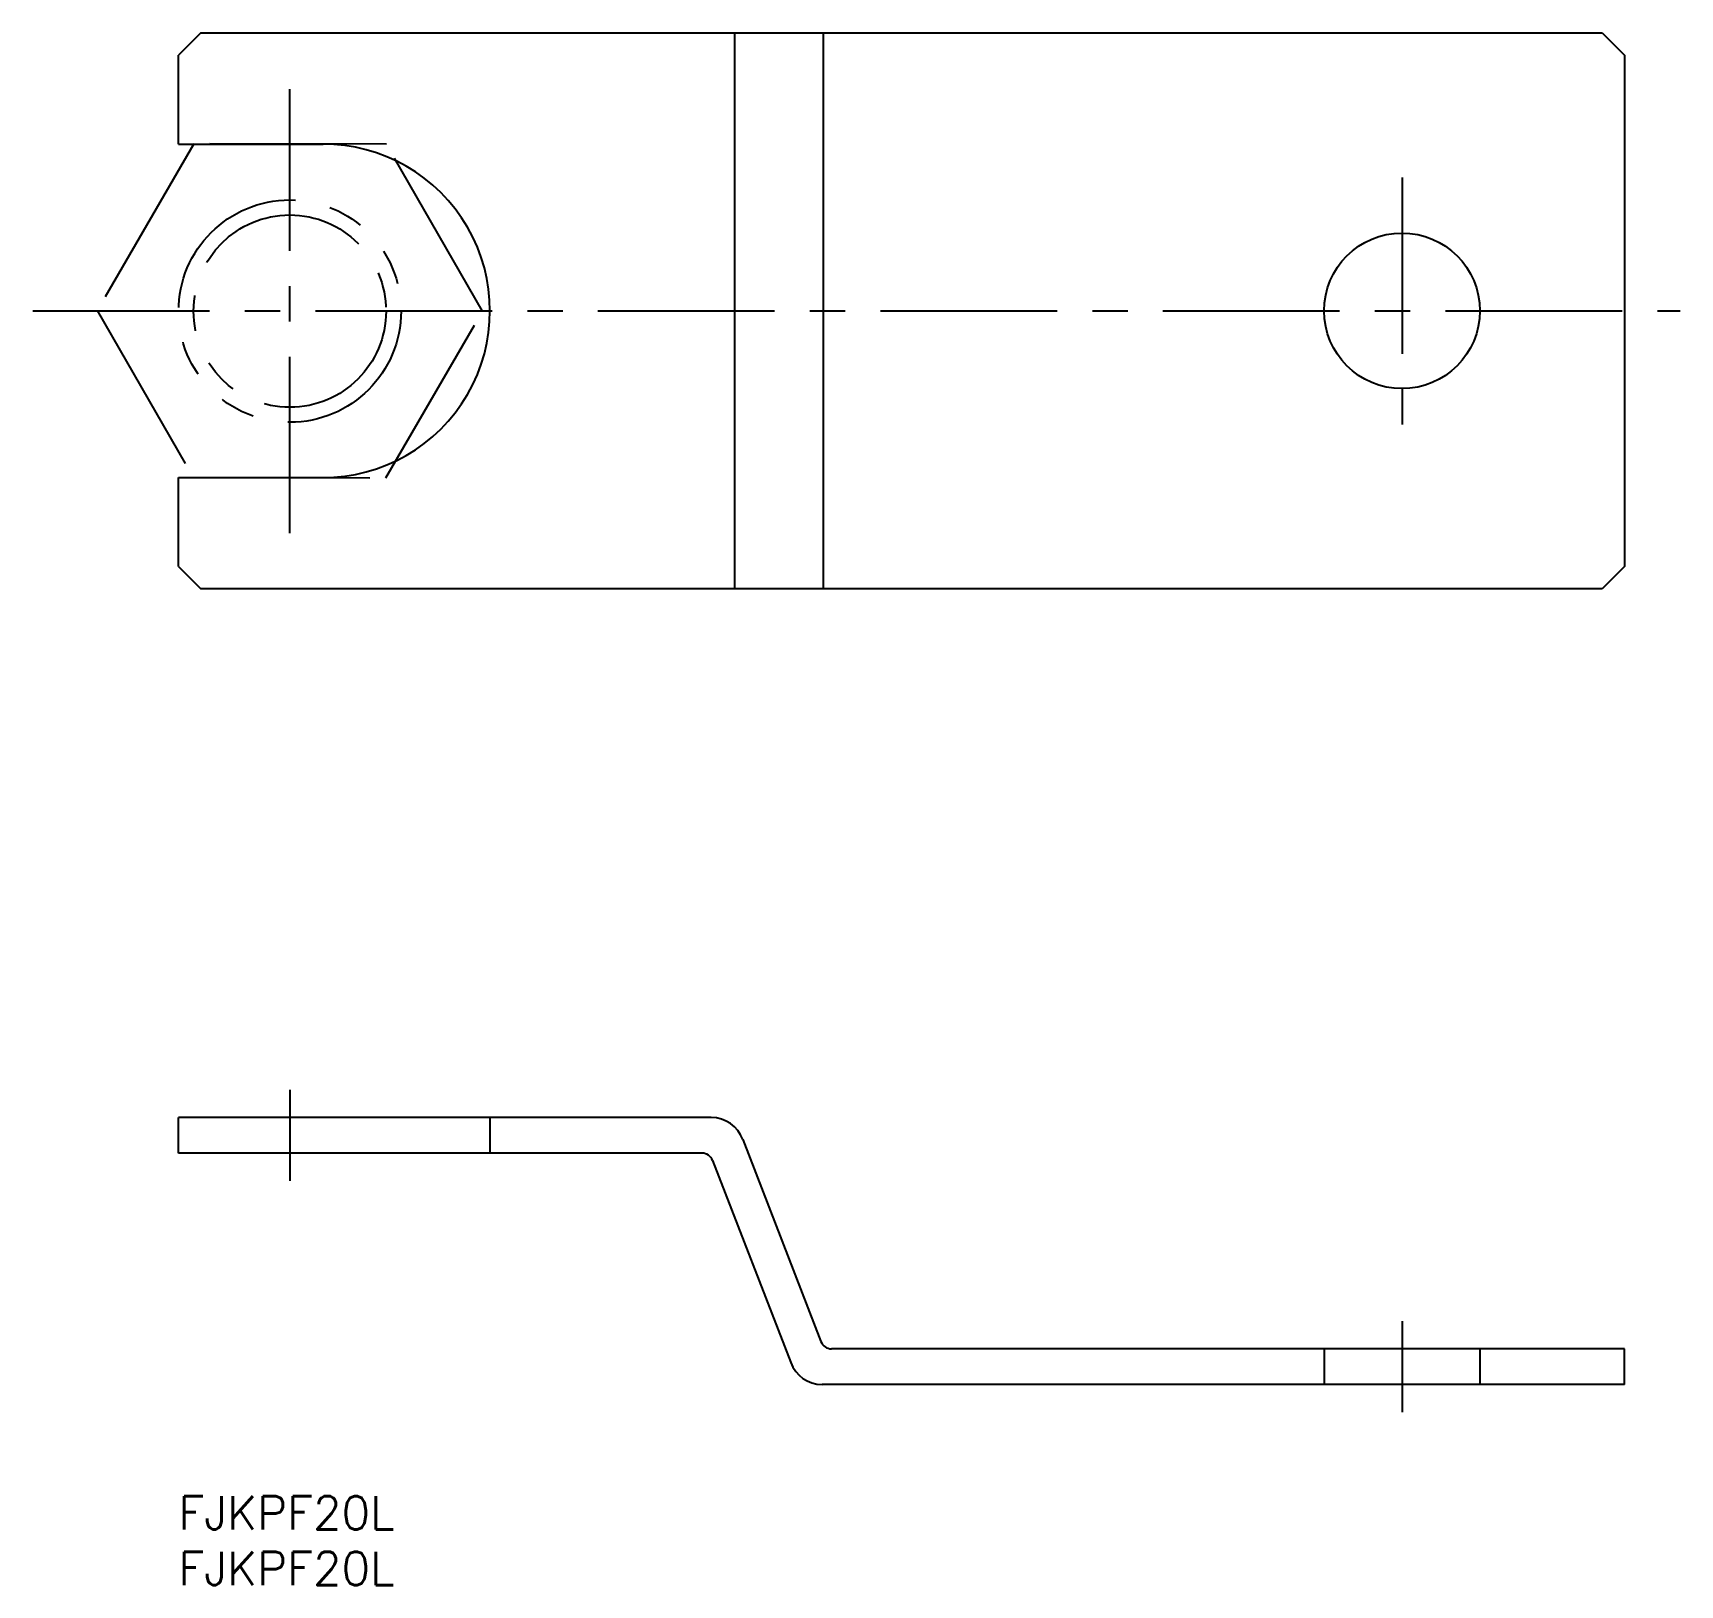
# Model space of a CAD drawing. Extents: x -13 to 135, y -8 to 132.
import ezdxf

# ---------------------------------------------------------------- set-up
doc = ezdxf.new("R2010")
doc.units = 0
doc.header["$LTSCALE"] = 0.5
for name, pattern in [('CENTER', [50.8, 31.75, -6.35, 6.35, -6.35]), ('DASHED', [19.05, 12.7, -6.35]), ('PHANTOM', [63.5, 31.75, -6.35, 6.35, -6.35, 6.35, -6.35])]:
    doc.linetypes.add(name, pattern=pattern)
for name, color, linetype in [('MSM_CENTER', 1, 'CENTER'), ('MSM_CONTINUOUS', 7, 'CONTINUOUS'), ('MSM_DASHED', 4, 'DASHED'), ('MSM_IMAGINARY', 6, 'PHANTOM'), ('MSM_PART_NUMBER', 7, 'CONTINUOUS')]:
    doc.layers.add(name, color=color, linetype=linetype)
doc.styles.get("Standard").update_dxf_attribs({"font": 'txt.shx', "height": 3, "bigfont": 'bigfont.shx'})

# ---------------------------------------------------------------- blocks, each defined once
blk = doc.blocks.new('*U4')
at = {"layer": 'MSM_PART_NUMBER'}
blk.add_text('FJKPF20L', height=3, dxfattribs=at).set_placement((0, -3))
blk = doc.blocks.new('*U5')
at = {"layer": 'MSM_PART_NUMBER'}
blk.add_text('FJKPF20L', height=3, dxfattribs=at).set_placement((0, -8))

msp = doc.modelspace()

# ---------------------------------------------------------------- linework, layer by layer
at = {"layer": 'MSM_CENTER'}
for p, q in [((10, 86.62), (10, 126.57)), ((110, 118.62), (110, 94.62)), ((-13.09, 106.62), (135, 106.62)), ((10, 36.55), (10, 28.35)), ((110, 15.75), (110, 7.55))]:
    msp.add_line(p, q, dxfattribs=at)
at = {"layer": 'MSM_CONTINUOUS'}
for p, q in [((2, 131.62), (0, 129.62)), ((2, 131.62), (128, 131.62)), ((24.75, 131.62), (24.75, 131.62)), ((47.5, 131.62), (47.5, 131.62)), ((50, 81.62), (50, 131.62)), ((58, 81.62), (58, 131.62)), ((128, 131.62), (130, 129.62)), ((0, 121.62), (0, 129.62)), ((130, 129.62), (130, 83.62)), ((0, 121.62), (13, 121.62)), ((0, 83.62), (0, 91.62)), ((0, 91.62), (13, 91.62)), ((0, 83.62), (2, 81.62)), ((130, 83.62), (128, 81.62)), ((128, 81.62), (2, 81.62)), ((47.9, 34.05), (0, 34.05)), ((0, 30.85), (0, 34.05)), ((50.72, 32.08), (57.76, 13.91)), ((47.06, 30.85), (0, 30.85)), ((28, 30.85), (23.62, 30.85)), ((48, 30.19), (55.04, 12.03)), ((130, 13.25), (58.7, 13.25)), ((130, 10.05), (130, 13.25)), ((130, 10.05), (57.86, 10.05))]:
    msp.add_line(p, q, dxfattribs=at)
msp.add_circle((110, 106.62), 7, dxfattribs=at)
for centre, radius, start, end in [((13, 106.62), 15, 269.8043, 90.1957), ((47.9, 31.05), 3, 19.9831, 90), ((47.06, 29.85), 1, 19.9831, 90), ((58.7, 14.25), 1, 199.9831, 270), ((57.86, 13.05), 3, 199.9831, 270)]:
    msp.add_arc(centre, radius, start, end, dxfattribs=at)
at = {"layer": 'MSM_DASHED'}
for p, q in [((28, 34.05), (28, 30.85)), ((103, 13.25), (103, 10.05)), ((117, 13.25), (117, 10.05))]:
    msp.add_line(p, q, dxfattribs=at)
at = {"layer": 'MSM_IMAGINARY'}
for p, q in [((1.36, 121.63), (-7.32, 106.64)), ((18.68, 121.6), (1.36, 121.63)), ((27.32, 106.59), (18.68, 121.6)), ((-7.32, 106.64), (1.32, 91.63)), ((18.64, 91.6), (27.32, 106.59)), ((1.32, 91.63), (18.64, 91.6))]:
    msp.add_line(p, q, dxfattribs=at)
for radius in [10, 8.65]:
    msp.add_circle((10, 106.59), radius, dxfattribs=at)

# ---------------------------------------------------------------- block references
at = {"layer": 'MSM_CONTINUOUS'}
for name in ['*U4', '*U5']:
    msp.add_blockref(name, (0, 0), dxfattribs=at)

doc.saveas('drawing.dxf')
